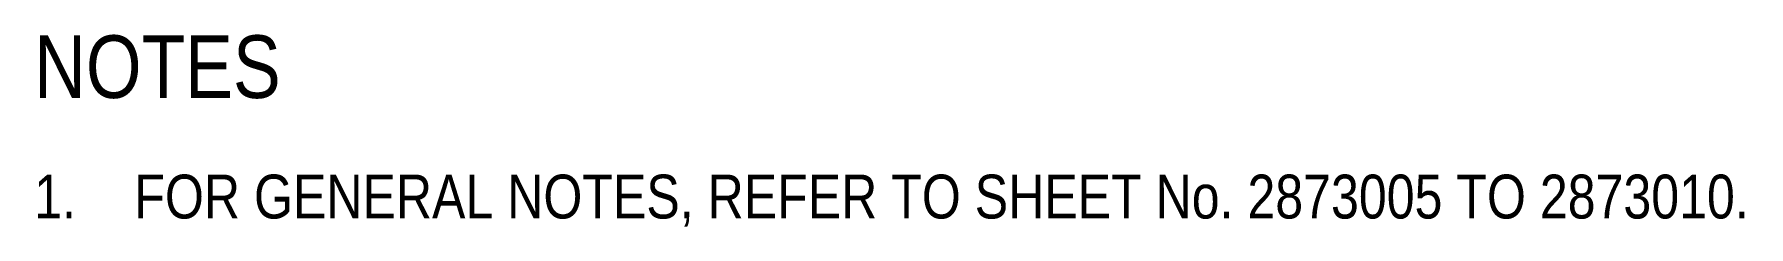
# Model space of a CAD drawing. Header units: metres. Extents: x 0.234 to 0.371, y 2.657 to 2.673.
import ezdxf

# ---------------------------------------------------------------- set-up
doc = ezdxf.new("R2010")
doc.units = ezdxf.units.M
doc.layers.add('G-ANNO-TEXT', color=7, linetype='Continuous', lineweight=9)
doc.styles.add('Arial Narrow', font='ARIALN.TTF', dxfattribs={"height": 0.0035})
doc.styles.add('Arial Narrow_1', font='ARIALN.TTF', dxfattribs={"height": 0.005})

msp = doc.modelspace()

# ---------------------------------------------------------------- texts
at = {"layer": 'G-ANNO-TEXT', "attachment_point": 1, "bg_fill": 3, "box_fill_scale": 1, "bg_fill_color": 256, "bg_fill_true_color": 13158600, "bg_fill_transparency": 0}
for s, insert, char_height, style in [('NOTES', (0.2337, 2.67245), 0.005, 'Arial Narrow_1'), ('1.', (0.2337, 2.66133), 0.0035, 'Arial Narrow'), ('FOR GENERAL NOTES, REFER TO SHEET No. 2873005 TO 2873010.', (0.24171, 2.66133), 0.0035, 'Arial Narrow')]:
    msp.add_mtext(s, dxfattribs=dict(at, insert=insert, char_height=char_height, style=style))

doc.saveas('drawing.dxf')
